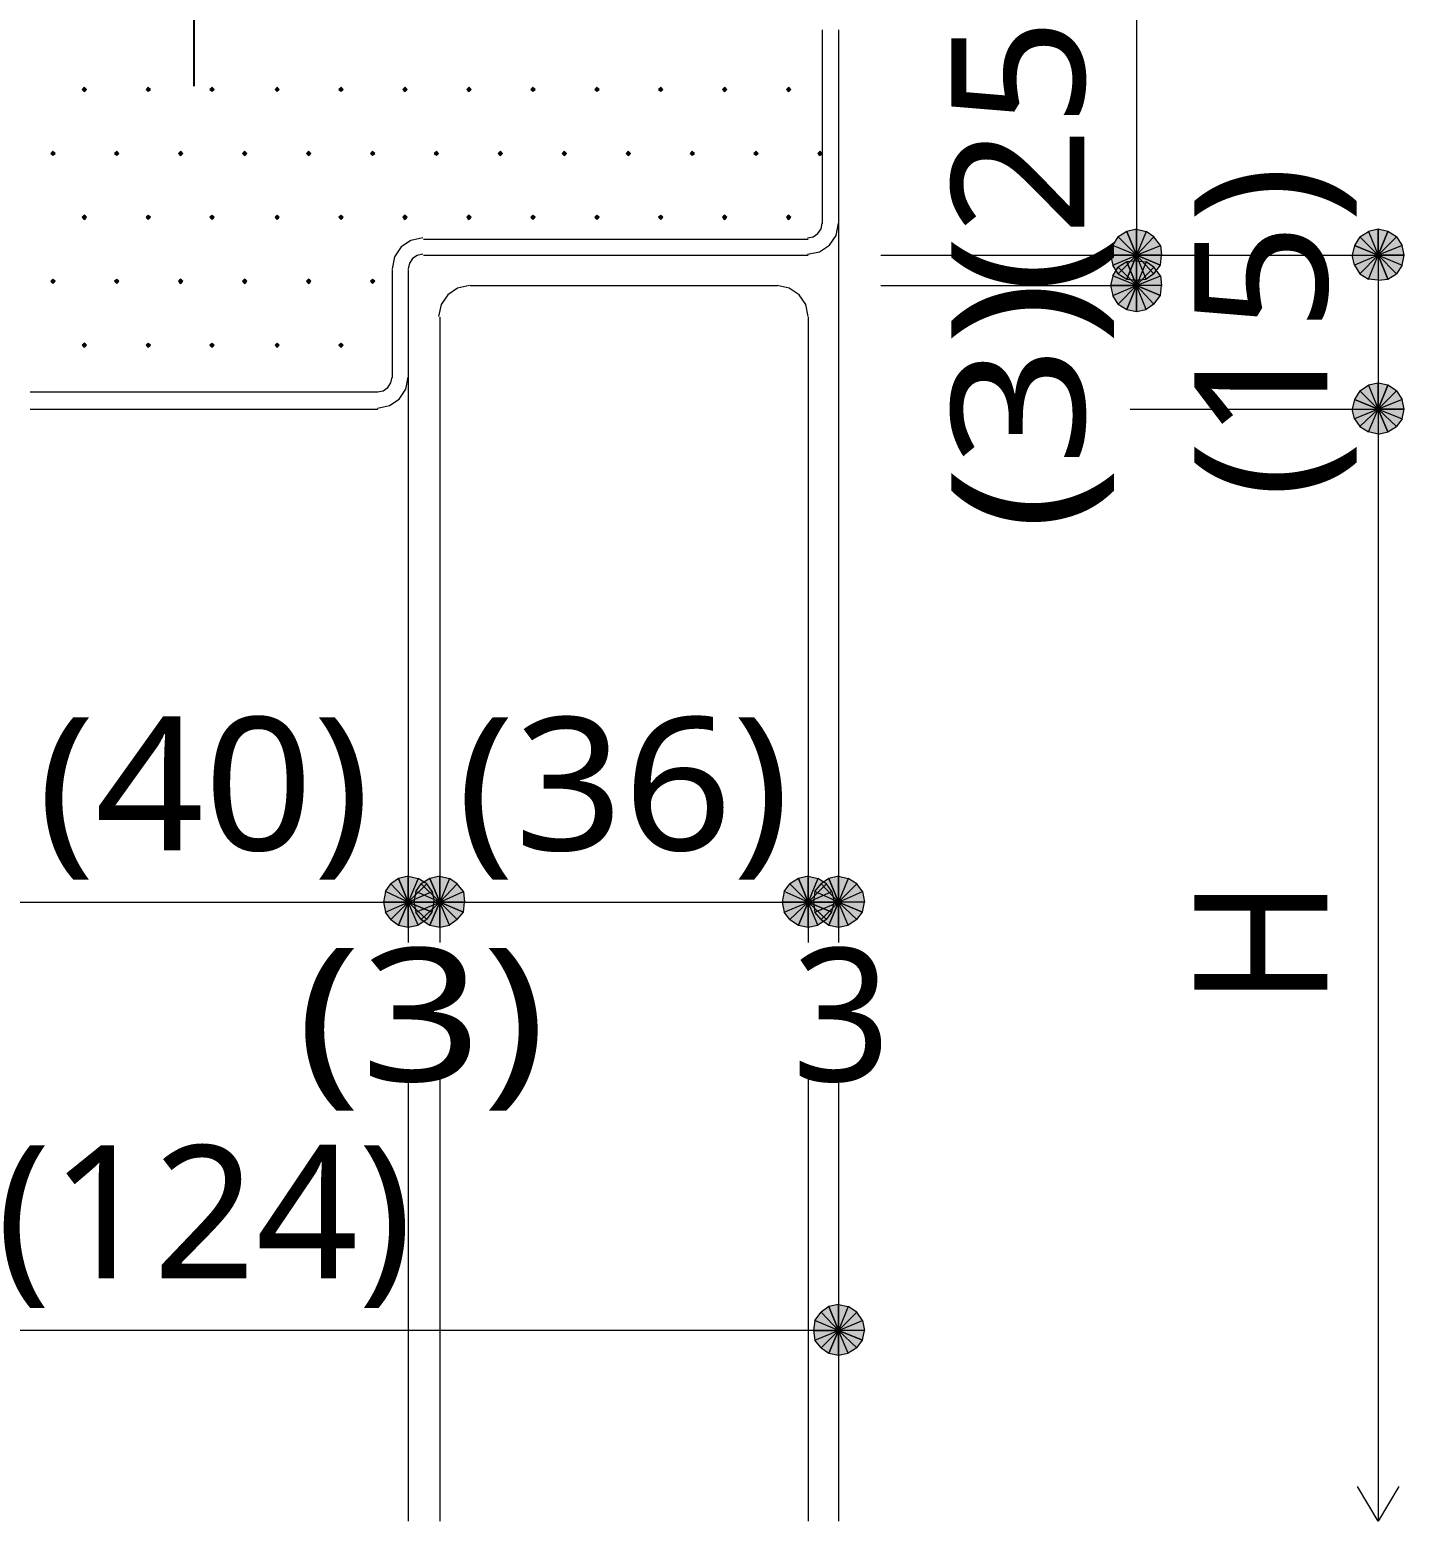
# Model space of a CAD drawing. Header units: millimetres. Extents: x 0 to 420, y 0 to 297.
# Drawn here: x 86.48 to 113.33, y 80.77 to 109.9 of the extents above; entities that cross this region are included whole.
import ezdxf
from ezdxf.enums import TextEntityAlignment as Align

# ---------------------------------------------------------------- set-up
doc = ezdxf.new("R2010")
doc.units = ezdxf.units.MM
doc.styles.add('kst32b', font='NotoSansJP-Variable.ttf')

msp = doc.modelspace()

# ---------------------------------------------------------------- hatches: boundary and pattern name
for points in [[(87.545, 108.775), (87.524, 108.754), (87.503, 108.733), (87.524, 108.712), (87.545, 108.691), (87.567, 108.712), (87.588, 108.733), (87.567, 108.754), (87.545, 108.775)], [(88.794, 108.775), (88.773, 108.754), (88.752, 108.733), (88.773, 108.712), (88.794, 108.691), (88.815, 108.712), (88.837, 108.733), (88.815, 108.754), (88.794, 108.775)], [(90.043, 108.775), (90.022, 108.754), (90.001, 108.733), (90.022, 108.712), (90.043, 108.691), (90.064, 108.712), (90.085, 108.733), (90.064, 108.754), (90.043, 108.775)], [(91.313, 108.775), (91.292, 108.754), (91.271, 108.733), (91.292, 108.712), (91.313, 108.691), (91.334, 108.712), (91.355, 108.733), (91.334, 108.754), (91.313, 108.775)], [(92.562, 108.775), (92.541, 108.754), (92.52, 108.733), (92.541, 108.712), (92.562, 108.691), (92.583, 108.712), (92.604, 108.733), (92.583, 108.754), (92.562, 108.775)], [(93.811, 108.775), (93.79, 108.754), (93.768, 108.733), (93.79, 108.712), (93.811, 108.691), (93.832, 108.712), (93.853, 108.733), (93.832, 108.754), (93.811, 108.775)], [(95.06, 108.775), (95.038, 108.754), (95.017, 108.733), (95.038, 108.712), (95.06, 108.691), (95.081, 108.712), (95.102, 108.733), (95.081, 108.754), (95.06, 108.775)], [(96.308, 108.775), (96.287, 108.754), (96.266, 108.733), (96.287, 108.712), (96.308, 108.691), (96.329, 108.712), (96.351, 108.733), (96.329, 108.754), (96.308, 108.775)], [(97.557, 108.775), (97.536, 108.754), (97.515, 108.733), (97.536, 108.712), (97.557, 108.691), (97.578, 108.712), (97.6, 108.733), (97.578, 108.754), (97.557, 108.775)], [(98.806, 108.775), (98.785, 108.754), (98.764, 108.733), (98.785, 108.712), (98.806, 108.691), (98.827, 108.712), (98.848, 108.733), (98.827, 108.754), (98.806, 108.775)], [(100.055, 108.775), (100.034, 108.754), (100.012, 108.733), (100.034, 108.712), (100.055, 108.691), (100.076, 108.712), (100.097, 108.733), (100.076, 108.754), (100.055, 108.775)], [(101.304, 108.775), (101.283, 108.754), (101.261, 108.733), (101.283, 108.712), (101.304, 108.691), (101.325, 108.712), (101.346, 108.733), (101.325, 108.754), (101.304, 108.775)], [(86.932, 107.527), (86.91, 107.505), (86.889, 107.484), (86.91, 107.463), (86.932, 107.442), (86.953, 107.463), (86.974, 107.484), (86.953, 107.505), (86.932, 107.527)], [(88.18, 107.527), (88.159, 107.505), (88.138, 107.484), (88.159, 107.463), (88.18, 107.442), (88.202, 107.463), (88.223, 107.484), (88.202, 107.505), (88.18, 107.527)], [(89.429, 107.527), (89.408, 107.505), (89.387, 107.484), (89.408, 107.463), (89.429, 107.442), (89.45, 107.463), (89.471, 107.484), (89.45, 107.505), (89.429, 107.527)], [(90.678, 107.527), (90.657, 107.505), (90.636, 107.484), (90.657, 107.463), (90.678, 107.442), (90.699, 107.463), (90.72, 107.484), (90.699, 107.505), (90.678, 107.527)], [(91.927, 107.527), (91.906, 107.505), (91.885, 107.484), (91.906, 107.463), (91.927, 107.442), (91.948, 107.463), (91.969, 107.484), (91.948, 107.505), (91.927, 107.527)], [(93.176, 107.527), (93.154, 107.505), (93.133, 107.484), (93.154, 107.463), (93.176, 107.442), (93.197, 107.463), (93.218, 107.484), (93.197, 107.505), (93.176, 107.527)], [(94.425, 107.527), (94.403, 107.505), (94.382, 107.484), (94.403, 107.463), (94.425, 107.442), (94.446, 107.463), (94.467, 107.484), (94.446, 107.505), (94.425, 107.527)], [(95.673, 107.527), (95.652, 107.505), (95.631, 107.484), (95.652, 107.463), (95.673, 107.442), (95.695, 107.463), (95.716, 107.484), (95.695, 107.505), (95.673, 107.527)], [(96.922, 107.527), (96.901, 107.505), (96.88, 107.484), (96.901, 107.463), (96.922, 107.442), (96.943, 107.463), (96.965, 107.484), (96.943, 107.505), (96.922, 107.527)], [(98.171, 107.527), (98.15, 107.505), (98.129, 107.484), (98.15, 107.463), (98.171, 107.442), (98.192, 107.463), (98.213, 107.484), (98.192, 107.505), (98.171, 107.527)], [(99.42, 107.527), (99.399, 107.505), (99.378, 107.484), (99.399, 107.463), (99.42, 107.442), (99.441, 107.463), (99.462, 107.484), (99.441, 107.505), (99.42, 107.527)], [(100.669, 107.527), (100.648, 107.505), (100.626, 107.484), (100.648, 107.463), (100.669, 107.442), (100.69, 107.463), (100.711, 107.484), (100.69, 107.505), (100.669, 107.527)], [(101.918, 107.527), (101.896, 107.505), (101.875, 107.484), (101.896, 107.463), (101.918, 107.442), (101.939, 107.463), (101.96, 107.484), (101.939, 107.505), (101.918, 107.527)], [(87.545, 106.278), (87.524, 106.257), (87.503, 106.236), (87.524, 106.214), (87.545, 106.193), (87.567, 106.214), (87.588, 106.236), (87.567, 106.257), (87.545, 106.278)], [(88.794, 106.278), (88.773, 106.257), (88.752, 106.236), (88.773, 106.214), (88.794, 106.193), (88.815, 106.214), (88.837, 106.236), (88.815, 106.257), (88.794, 106.278)], [(90.043, 106.278), (90.022, 106.257), (90.001, 106.236), (90.022, 106.214), (90.043, 106.193), (90.064, 106.214), (90.085, 106.236), (90.064, 106.257), (90.043, 106.278)], [(91.313, 106.278), (91.292, 106.257), (91.271, 106.236), (91.292, 106.214), (91.313, 106.193), (91.334, 106.214), (91.355, 106.236), (91.334, 106.257), (91.313, 106.278)], [(92.562, 106.278), (92.541, 106.257), (92.52, 106.236), (92.541, 106.214), (92.562, 106.193), (92.583, 106.214), (92.604, 106.236), (92.583, 106.257), (92.562, 106.278)], [(93.811, 106.278), (93.79, 106.257), (93.768, 106.236), (93.79, 106.214), (93.811, 106.193), (93.832, 106.214), (93.853, 106.236), (93.832, 106.257), (93.811, 106.278)], [(95.06, 106.278), (95.038, 106.257), (95.017, 106.236), (95.038, 106.214), (95.06, 106.193), (95.081, 106.214), (95.102, 106.236), (95.081, 106.257), (95.06, 106.278)], [(96.308, 106.278), (96.287, 106.257), (96.266, 106.236), (96.287, 106.214), (96.308, 106.193), (96.329, 106.214), (96.351, 106.236), (96.329, 106.257), (96.308, 106.278)], [(97.557, 106.278), (97.536, 106.257), (97.515, 106.236), (97.536, 106.214), (97.557, 106.193), (97.578, 106.214), (97.6, 106.236), (97.578, 106.257), (97.557, 106.278)], [(98.806, 106.278), (98.785, 106.257), (98.764, 106.236), (98.785, 106.214), (98.806, 106.193), (98.827, 106.214), (98.848, 106.236), (98.827, 106.257), (98.806, 106.278)], [(100.055, 106.278), (100.034, 106.257), (100.012, 106.236), (100.034, 106.214), (100.055, 106.193), (100.076, 106.214), (100.097, 106.236), (100.076, 106.257), (100.055, 106.278)], [(101.304, 106.278), (101.283, 106.257), (101.261, 106.236), (101.283, 106.214), (101.304, 106.193), (101.325, 106.214), (101.346, 106.236), (101.325, 106.257), (101.304, 106.278)], [(113.009, 105.96), (112.818, 106.003), (112.818, 105.495), (113.009, 105.96)], [(107.908, 105.029), (108.098, 105.008), (108.098, 105.495), (107.908, 105.029)], [(86.932, 105.029), (86.91, 105.008), (86.889, 104.987), (86.91, 104.966), (86.932, 104.944), (86.953, 104.966), (86.974, 104.987), (86.953, 105.008), (86.932, 105.029)], [(88.18, 105.029), (88.159, 105.008), (88.138, 104.987), (88.159, 104.966), (88.18, 104.944), (88.202, 104.966), (88.223, 104.987), (88.202, 105.008), (88.18, 105.029)], [(89.429, 105.029), (89.408, 105.008), (89.387, 104.987), (89.408, 104.966), (89.429, 104.944), (89.45, 104.966), (89.471, 104.987), (89.45, 105.008), (89.429, 105.029)], [(90.678, 105.029), (90.657, 105.008), (90.636, 104.987), (90.657, 104.966), (90.678, 104.944), (90.699, 104.966), (90.72, 104.987), (90.699, 105.008), (90.678, 105.029)], [(91.927, 105.029), (91.906, 105.008), (91.885, 104.987), (91.906, 104.966), (91.927, 104.944), (91.948, 104.966), (91.969, 104.987), (91.948, 105.008), (91.927, 105.029)], [(93.176, 105.029), (93.154, 105.008), (93.133, 104.987), (93.154, 104.966), (93.176, 104.944), (93.197, 104.966), (93.218, 104.987), (93.197, 105.008), (93.176, 105.029)], [(107.908, 104.436), (108.098, 104.394), (108.098, 104.902), (107.908, 104.436)], [(87.545, 103.78), (87.524, 103.759), (87.503, 103.738), (87.524, 103.717), (87.545, 103.696), (87.567, 103.717), (87.588, 103.738), (87.567, 103.759), (87.545, 103.78)], [(88.794, 103.78), (88.773, 103.759), (88.752, 103.738), (88.773, 103.717), (88.794, 103.696), (88.815, 103.717), (88.837, 103.738), (88.815, 103.759), (88.794, 103.78)], [(90.043, 103.78), (90.022, 103.759), (90.001, 103.738), (90.022, 103.717), (90.043, 103.696), (90.064, 103.717), (90.085, 103.738), (90.064, 103.759), (90.043, 103.78)], [(91.313, 103.78), (91.292, 103.759), (91.271, 103.738), (91.292, 103.717), (91.313, 103.696), (91.334, 103.717), (91.355, 103.738), (91.334, 103.759), (91.313, 103.78)], [(92.562, 103.78), (92.541, 103.759), (92.52, 103.738), (92.541, 103.717), (92.562, 103.696), (92.583, 103.717), (92.604, 103.738), (92.583, 103.759), (92.562, 103.78)], [(113.009, 102.955), (112.818, 102.997), (112.818, 102.489), (113.009, 102.955)], [(93.684, 92.414), (93.874, 92.371), (93.874, 92.858), (93.684, 92.414)], [(94.298, 92.414), (94.488, 92.371), (94.488, 92.858), (94.298, 92.414)], [(101.494, 92.414), (101.685, 92.371), (101.685, 92.858), (101.494, 92.414)], [(102.087, 92.414), (102.277, 92.371), (102.277, 92.858), (102.087, 92.414)], [(102.087, 84.053), (102.277, 84.011), (102.277, 84.497), (102.087, 84.053)]]:
    msp.add_hatch(color=7).paths.add_polyline_path(points)
h = msp.add_hatch(color=7)
h.paths.add_polyline_path([(107.908, 105.96), (107.738, 105.854), (108.098, 105.495), (107.908, 105.96)])
h.paths.add_polyline_path([(107.738, 105.854), (108.098, 105.495), (107.633, 105.685), (107.738, 105.854)])
h.paths.add_polyline_path([(108.098, 105.495), (107.633, 105.685), (107.59, 105.495), (108.098, 105.495)])
h = msp.add_hatch(color=7)
h.paths.add_polyline_path([(108.437, 105.854), (108.289, 105.96), (108.098, 105.495), (108.437, 105.854)])
h.paths.add_polyline_path([(108.289, 105.96), (108.098, 105.495), (108.098, 106.003), (108.289, 105.96)])
h.paths.add_polyline_path([(108.098, 105.495), (108.098, 106.003), (107.908, 105.96), (108.098, 105.495)])
h = msp.add_hatch(color=7)
h.paths.add_polyline_path([(108.564, 105.304), (108.585, 105.495), (108.098, 105.495), (108.564, 105.304)])
h.paths.add_polyline_path([(108.585, 105.495), (108.098, 105.495), (108.564, 105.685), (108.585, 105.495)])
h.paths.add_polyline_path([(108.098, 105.495), (108.564, 105.685), (108.437, 105.854), (108.098, 105.495)])
h = msp.add_hatch(color=7)
h.paths.add_polyline_path([(112.818, 106.003), (112.628, 105.96), (112.818, 105.495), (112.818, 106.003)])
h.paths.add_polyline_path([(112.628, 105.96), (112.818, 105.495), (112.459, 105.854), (112.628, 105.96)])
h.paths.add_polyline_path([(112.818, 105.495), (112.459, 105.854), (112.353, 105.685), (112.818, 105.495)])
h = msp.add_hatch(color=7)
h.paths.add_polyline_path([(113.326, 105.495), (113.284, 105.685), (112.818, 105.495), (113.326, 105.495)])
h.paths.add_polyline_path([(113.284, 105.685), (112.818, 105.495), (113.178, 105.854), (113.284, 105.685)])
h.paths.add_polyline_path([(112.818, 105.495), (113.178, 105.854), (113.009, 105.96), (112.818, 105.495)])
h = msp.add_hatch(color=7)
h.paths.add_polyline_path([(107.59, 105.495), (107.633, 105.304), (108.098, 105.495), (107.59, 105.495)])
h.paths.add_polyline_path([(107.633, 105.304), (108.098, 105.495), (107.738, 105.135), (107.633, 105.304)])
h.paths.add_polyline_path([(108.098, 105.495), (107.738, 105.135), (107.908, 105.029), (108.098, 105.495)])
h = msp.add_hatch(color=7)
h.paths.add_polyline_path([(108.098, 105.008), (108.289, 105.029), (108.098, 105.495), (108.098, 105.008)])
h.paths.add_polyline_path([(108.289, 105.029), (108.098, 105.495), (108.437, 105.135), (108.289, 105.029)])
h.paths.add_polyline_path([(108.098, 105.495), (108.437, 105.135), (108.564, 105.304), (108.098, 105.495)])
h = msp.add_hatch(color=7)
h.paths.add_polyline_path([(112.353, 105.685), (112.31, 105.495), (112.818, 105.495), (112.353, 105.685)])
h.paths.add_polyline_path([(112.31, 105.495), (112.818, 105.495), (112.353, 105.304), (112.31, 105.495)])
h.paths.add_polyline_path([(112.818, 105.495), (112.353, 105.304), (112.459, 105.135), (112.818, 105.495)])
h = msp.add_hatch(color=7)
h.paths.add_polyline_path([(112.459, 105.135), (112.628, 105.029), (112.818, 105.495), (112.459, 105.135)])
h.paths.add_polyline_path([(112.628, 105.029), (112.818, 105.495), (112.818, 105.008), (112.628, 105.029)])
h.paths.add_polyline_path([(112.818, 105.495), (112.818, 105.008), (113.009, 105.029), (112.818, 105.495)])
h = msp.add_hatch(color=7)
h.paths.add_polyline_path([(113.009, 105.029), (113.178, 105.135), (112.818, 105.495), (113.009, 105.029)])
h.paths.add_polyline_path([(113.178, 105.135), (112.818, 105.495), (113.284, 105.304), (113.178, 105.135)])
h.paths.add_polyline_path([(112.818, 105.495), (113.284, 105.304), (113.326, 105.495), (112.818, 105.495)])
h = msp.add_hatch(color=7)
h.paths.add_polyline_path([(107.908, 105.368), (107.738, 105.262), (108.098, 104.902), (107.908, 105.368)])
h.paths.add_polyline_path([(107.738, 105.262), (108.098, 104.902), (107.633, 105.093), (107.738, 105.262)])
h.paths.add_polyline_path([(108.098, 104.902), (107.633, 105.093), (107.59, 104.902), (108.098, 104.902)])
h = msp.add_hatch(color=7)
h.paths.add_polyline_path([(108.437, 105.262), (108.289, 105.368), (108.098, 104.902), (108.437, 105.262)])
h.paths.add_polyline_path([(108.289, 105.368), (108.098, 104.902), (108.098, 105.389), (108.289, 105.368)])
h.paths.add_polyline_path([(108.098, 104.902), (108.098, 105.389), (107.908, 105.368), (108.098, 104.902)])
h = msp.add_hatch(color=7)
h.paths.add_polyline_path([(108.564, 104.712), (108.585, 104.902), (108.098, 104.902), (108.564, 104.712)])
h.paths.add_polyline_path([(108.585, 104.902), (108.098, 104.902), (108.564, 105.093), (108.585, 104.902)])
h.paths.add_polyline_path([(108.098, 104.902), (108.564, 105.093), (108.437, 105.262), (108.098, 104.902)])
h = msp.add_hatch(color=7)
h.paths.add_polyline_path([(107.59, 104.902), (107.633, 104.712), (108.098, 104.902), (107.59, 104.902)])
h.paths.add_polyline_path([(107.633, 104.712), (108.098, 104.902), (107.738, 104.542), (107.633, 104.712)])
h.paths.add_polyline_path([(108.098, 104.902), (107.738, 104.542), (107.908, 104.436), (108.098, 104.902)])
h = msp.add_hatch(color=7)
h.paths.add_polyline_path([(108.098, 104.394), (108.289, 104.436), (108.098, 104.902), (108.098, 104.394)])
h.paths.add_polyline_path([(108.289, 104.436), (108.098, 104.902), (108.437, 104.542), (108.289, 104.436)])
h.paths.add_polyline_path([(108.098, 104.902), (108.437, 104.542), (108.564, 104.712), (108.098, 104.902)])
h = msp.add_hatch(color=7)
h.paths.add_polyline_path([(112.818, 102.997), (112.628, 102.955), (112.818, 102.489), (112.818, 102.997)])
h.paths.add_polyline_path([(112.628, 102.955), (112.818, 102.489), (112.459, 102.849), (112.628, 102.955)])
h.paths.add_polyline_path([(112.818, 102.489), (112.459, 102.849), (112.353, 102.679), (112.818, 102.489)])
h = msp.add_hatch(color=7)
h.paths.add_polyline_path([(113.326, 102.489), (113.284, 102.679), (112.818, 102.489), (113.326, 102.489)])
h.paths.add_polyline_path([(113.284, 102.679), (112.818, 102.489), (113.178, 102.849), (113.284, 102.679)])
h.paths.add_polyline_path([(112.818, 102.489), (113.178, 102.849), (113.009, 102.955), (112.818, 102.489)])
h = msp.add_hatch(color=7)
h.paths.add_polyline_path([(112.353, 102.679), (112.31, 102.489), (112.818, 102.489), (112.353, 102.679)])
h.paths.add_polyline_path([(112.31, 102.489), (112.818, 102.489), (112.353, 102.298), (112.31, 102.489)])
h.paths.add_polyline_path([(112.818, 102.489), (112.353, 102.298), (112.459, 102.15), (112.818, 102.489)])
h = msp.add_hatch(color=7)
h.paths.add_polyline_path([(112.459, 102.15), (112.628, 102.045), (112.818, 102.489), (112.459, 102.15)])
h.paths.add_polyline_path([(112.628, 102.045), (112.818, 102.489), (112.818, 102.002), (112.628, 102.045)])
h.paths.add_polyline_path([(112.818, 102.489), (112.818, 102.002), (113.009, 102.045), (112.818, 102.489)])
h = msp.add_hatch(color=7)
h.paths.add_polyline_path([(113.009, 102.045), (113.178, 102.15), (112.818, 102.489), (113.009, 102.045)])
h.paths.add_polyline_path([(113.178, 102.15), (112.818, 102.489), (113.284, 102.298), (113.178, 102.15)])
h.paths.add_polyline_path([(112.818, 102.489), (113.284, 102.298), (113.326, 102.489), (112.818, 102.489)])
h = msp.add_hatch(color=7)
h.paths.add_polyline_path([(93.684, 93.324), (93.536, 93.218), (93.874, 92.858), (93.684, 93.324)])
h.paths.add_polyline_path([(93.536, 93.218), (93.874, 92.858), (93.43, 93.07), (93.536, 93.218)])
h.paths.add_polyline_path([(93.874, 92.858), (93.43, 93.07), (93.387, 92.858), (93.874, 92.858)])
h = msp.add_hatch(color=7)
h.paths.add_polyline_path([(94.234, 93.218), (94.065, 93.324), (93.874, 92.858), (94.234, 93.218)])
h.paths.add_polyline_path([(94.065, 93.324), (93.874, 92.858), (93.874, 93.366), (94.065, 93.324)])
h.paths.add_polyline_path([(93.874, 92.858), (93.874, 93.366), (93.684, 93.324), (93.874, 92.858)])
h = msp.add_hatch(color=7)
h.paths.add_polyline_path([(94.34, 92.668), (94.382, 92.858), (93.874, 92.858), (94.34, 92.668)])
h.paths.add_polyline_path([(94.382, 92.858), (93.874, 92.858), (94.34, 93.07), (94.382, 92.858)])
h.paths.add_polyline_path([(93.874, 92.858), (94.34, 93.07), (94.234, 93.218), (93.874, 92.858)])
h = msp.add_hatch(color=7)
h.paths.add_polyline_path([(94.298, 93.324), (94.128, 93.218), (94.488, 92.858), (94.298, 93.324)])
h.paths.add_polyline_path([(94.128, 93.218), (94.488, 92.858), (94.022, 93.07), (94.128, 93.218)])
h.paths.add_polyline_path([(94.488, 92.858), (94.022, 93.07), (93.98, 92.858), (94.488, 92.858)])
h = msp.add_hatch(color=7)
h.paths.add_polyline_path([(94.827, 93.218), (94.679, 93.324), (94.488, 92.858), (94.827, 93.218)])
h.paths.add_polyline_path([(94.679, 93.324), (94.488, 92.858), (94.488, 93.366), (94.679, 93.324)])
h.paths.add_polyline_path([(94.488, 92.858), (94.488, 93.366), (94.298, 93.324), (94.488, 92.858)])
h = msp.add_hatch(color=7)
h.paths.add_polyline_path([(94.954, 92.668), (94.975, 92.858), (94.488, 92.858), (94.954, 92.668)])
h.paths.add_polyline_path([(94.975, 92.858), (94.488, 92.858), (94.954, 93.07), (94.975, 92.858)])
h.paths.add_polyline_path([(94.488, 92.858), (94.954, 93.07), (94.827, 93.218), (94.488, 92.858)])
h = msp.add_hatch(color=7)
h.paths.add_polyline_path([(101.494, 93.324), (101.325, 93.218), (101.685, 92.858), (101.494, 93.324)])
h.paths.add_polyline_path([(101.325, 93.218), (101.685, 92.858), (101.219, 93.07), (101.325, 93.218)])
h.paths.add_polyline_path([(101.685, 92.858), (101.219, 93.07), (101.177, 92.858), (101.685, 92.858)])
h = msp.add_hatch(color=7)
h.paths.add_polyline_path([(102.045, 93.218), (101.875, 93.324), (101.685, 92.858), (102.045, 93.218)])
h.paths.add_polyline_path([(101.875, 93.324), (101.685, 92.858), (101.685, 93.366), (101.875, 93.324)])
h.paths.add_polyline_path([(101.685, 92.858), (101.685, 93.366), (101.494, 93.324), (101.685, 92.858)])
h = msp.add_hatch(color=7)
h.paths.add_polyline_path([(102.15, 92.668), (102.193, 92.858), (101.685, 92.858), (102.15, 92.668)])
h.paths.add_polyline_path([(102.193, 92.858), (101.685, 92.858), (102.15, 93.07), (102.193, 92.858)])
h.paths.add_polyline_path([(101.685, 92.858), (102.15, 93.07), (102.045, 93.218), (101.685, 92.858)])
h = msp.add_hatch(color=7)
h.paths.add_polyline_path([(102.087, 93.324), (101.939, 93.218), (102.277, 92.858), (102.087, 93.324)])
h.paths.add_polyline_path([(101.939, 93.218), (102.277, 92.858), (101.812, 93.07), (101.939, 93.218)])
h.paths.add_polyline_path([(102.277, 92.858), (101.812, 93.07), (101.791, 92.858), (102.277, 92.858)])
h = msp.add_hatch(color=7)
h.paths.add_polyline_path([(102.637, 93.218), (102.468, 93.324), (102.277, 92.858), (102.637, 93.218)])
h.paths.add_polyline_path([(102.468, 93.324), (102.277, 92.858), (102.277, 93.366), (102.468, 93.324)])
h.paths.add_polyline_path([(102.277, 92.858), (102.277, 93.366), (102.087, 93.324), (102.277, 92.858)])
h = msp.add_hatch(color=7)
h.paths.add_polyline_path([(102.743, 92.668), (102.785, 92.858), (102.277, 92.858), (102.743, 92.668)])
h.paths.add_polyline_path([(102.785, 92.858), (102.277, 92.858), (102.743, 93.07), (102.785, 92.858)])
h.paths.add_polyline_path([(102.277, 92.858), (102.743, 93.07), (102.637, 93.218), (102.277, 92.858)])
h = msp.add_hatch(color=7)
h.paths.add_polyline_path([(93.387, 92.858), (93.43, 92.668), (93.874, 92.858), (93.387, 92.858)])
h.paths.add_polyline_path([(93.43, 92.668), (93.874, 92.858), (93.536, 92.52), (93.43, 92.668)])
h.paths.add_polyline_path([(93.874, 92.858), (93.536, 92.52), (93.684, 92.414), (93.874, 92.858)])
h = msp.add_hatch(color=7)
h.paths.add_polyline_path([(93.874, 92.371), (94.065, 92.414), (93.874, 92.858), (93.874, 92.371)])
h.paths.add_polyline_path([(94.065, 92.414), (93.874, 92.858), (94.234, 92.52), (94.065, 92.414)])
h.paths.add_polyline_path([(93.874, 92.858), (94.234, 92.52), (94.34, 92.668), (93.874, 92.858)])
h = msp.add_hatch(color=7)
h.paths.add_polyline_path([(93.98, 92.858), (94.022, 92.668), (94.488, 92.858), (93.98, 92.858)])
h.paths.add_polyline_path([(94.022, 92.668), (94.488, 92.858), (94.128, 92.52), (94.022, 92.668)])
h.paths.add_polyline_path([(94.488, 92.858), (94.128, 92.52), (94.298, 92.414), (94.488, 92.858)])
h = msp.add_hatch(color=7)
h.paths.add_polyline_path([(94.488, 92.371), (94.679, 92.414), (94.488, 92.858), (94.488, 92.371)])
h.paths.add_polyline_path([(94.679, 92.414), (94.488, 92.858), (94.827, 92.52), (94.679, 92.414)])
h.paths.add_polyline_path([(94.488, 92.858), (94.827, 92.52), (94.954, 92.668), (94.488, 92.858)])
h = msp.add_hatch(color=7)
h.paths.add_polyline_path([(101.177, 92.858), (101.219, 92.668), (101.685, 92.858), (101.177, 92.858)])
h.paths.add_polyline_path([(101.219, 92.668), (101.685, 92.858), (101.325, 92.52), (101.219, 92.668)])
h.paths.add_polyline_path([(101.685, 92.858), (101.325, 92.52), (101.494, 92.414), (101.685, 92.858)])
h = msp.add_hatch(color=7)
h.paths.add_polyline_path([(101.685, 92.371), (101.875, 92.414), (101.685, 92.858), (101.685, 92.371)])
h.paths.add_polyline_path([(101.875, 92.414), (101.685, 92.858), (102.045, 92.52), (101.875, 92.414)])
h.paths.add_polyline_path([(101.685, 92.858), (102.045, 92.52), (102.15, 92.668), (101.685, 92.858)])
h = msp.add_hatch(color=7)
h.paths.add_polyline_path([(101.791, 92.858), (101.812, 92.668), (102.277, 92.858), (101.791, 92.858)])
h.paths.add_polyline_path([(101.812, 92.668), (102.277, 92.858), (101.939, 92.52), (101.812, 92.668)])
h.paths.add_polyline_path([(102.277, 92.858), (101.939, 92.52), (102.087, 92.414), (102.277, 92.858)])
h = msp.add_hatch(color=7)
h.paths.add_polyline_path([(102.277, 92.371), (102.468, 92.414), (102.277, 92.858), (102.277, 92.371)])
h.paths.add_polyline_path([(102.468, 92.414), (102.277, 92.858), (102.637, 92.52), (102.468, 92.414)])
h.paths.add_polyline_path([(102.277, 92.858), (102.637, 92.52), (102.743, 92.668), (102.277, 92.858)])
h = msp.add_hatch(color=7)
h.paths.add_polyline_path([(102.087, 84.963), (101.939, 84.857), (102.277, 84.497), (102.087, 84.963)])
h.paths.add_polyline_path([(101.939, 84.857), (102.277, 84.497), (101.812, 84.688), (101.939, 84.857)])
h.paths.add_polyline_path([(102.277, 84.497), (101.812, 84.688), (101.791, 84.497), (102.277, 84.497)])
h = msp.add_hatch(color=7)
h.paths.add_polyline_path([(102.637, 84.857), (102.468, 84.963), (102.277, 84.497), (102.637, 84.857)])
h.paths.add_polyline_path([(102.468, 84.963), (102.277, 84.497), (102.277, 85.005), (102.468, 84.963)])
h.paths.add_polyline_path([(102.277, 84.497), (102.277, 85.005), (102.087, 84.963), (102.277, 84.497)])
h = msp.add_hatch(color=7)
h.paths.add_polyline_path([(102.743, 84.307), (102.785, 84.497), (102.277, 84.497), (102.743, 84.307)])
h.paths.add_polyline_path([(102.785, 84.497), (102.277, 84.497), (102.743, 84.688), (102.785, 84.497)])
h.paths.add_polyline_path([(102.277, 84.497), (102.743, 84.688), (102.637, 84.857), (102.277, 84.497)])
h = msp.add_hatch(color=7)
h.paths.add_polyline_path([(101.791, 84.497), (101.812, 84.307), (102.277, 84.497), (101.791, 84.497)])
h.paths.add_polyline_path([(101.812, 84.307), (102.277, 84.497), (101.939, 84.159), (101.812, 84.307)])
h.paths.add_polyline_path([(102.277, 84.497), (101.939, 84.159), (102.087, 84.053), (102.277, 84.497)])
h = msp.add_hatch(color=7)
h.paths.add_polyline_path([(102.277, 84.011), (102.468, 84.053), (102.277, 84.497), (102.277, 84.011)])
h.paths.add_polyline_path([(102.468, 84.053), (102.277, 84.497), (102.637, 84.159), (102.468, 84.053)])
h.paths.add_polyline_path([(102.277, 84.497), (102.637, 84.159), (102.743, 84.307), (102.277, 84.497)])

# ---------------------------------------------------------------- linework, layer by layer
at = {"lineweight": 13}
for points in [[(108.098, 115.506), (108.098, 110.49), (108.098, 105.495), (108.098, 104.902)], [(101.96, 109.897), (101.96, 106.109)], [(102.277, 109.897), (102.277, 106.109)], [(101.674, 105.516), (101.909, 105.563), (102.101, 105.693), (102.23, 105.884), (102.277, 106.119)], [(101.674, 105.833), (101.785, 105.856), (101.876, 105.917), (101.937, 106.008), (101.96, 106.119)], [(102.277, 106.109), (102.277, 92.075)], [(94.16, 105.833), (93.925, 105.786), (93.733, 105.657), (93.604, 105.465), (93.557, 105.23)], [(94.171, 105.812), (101.685, 105.812)], [(94.16, 105.516), (94.049, 105.493), (93.958, 105.432), (93.897, 105.341), (93.874, 105.23)], [(94.171, 105.495), (101.685, 105.495)], [(103.103, 105.495), (112.818, 105.495)], [(112.818, 105.495), (112.818, 102.489)], [(93.557, 105.22), (93.557, 103.103)], [(93.874, 105.22), (93.874, 103.103)], [(95.07, 104.902), (94.835, 104.855), (94.644, 104.725), (94.514, 104.534), (94.467, 104.299)], [(95.081, 104.902), (101.092, 104.902)], [(101.685, 104.299), (101.637, 104.534), (101.508, 104.725), (101.316, 104.855), (101.081, 104.902)], [(103.103, 104.902), (108.098, 104.902)], [(94.488, 104.288), (94.488, 92.075)], [(101.685, 104.288), (101.685, 92.075)], [(93.271, 102.51), (93.506, 102.558), (93.697, 102.687), (93.827, 102.879), (93.874, 103.113)], [(93.271, 102.828), (93.382, 102.85), (93.473, 102.911), (93.534, 103.002), (93.557, 103.113)], [(86.487, 102.828), (93.282, 102.828)], [(93.874, 103.103), (93.874, 92.075)], [(86.487, 102.489), (93.282, 102.489)], [(107.971, 102.489), (112.818, 102.489), (112.818, 80.772)], [(85.873, 92.858), (93.874, 92.858), (94.488, 92.858), (101.685, 92.858), (102.277, 92.858)], [(93.874, 89.471), (93.874, 85.111), (93.874, 80.772)], [(94.488, 89.471), (94.488, 85.111), (94.488, 80.772)], [(101.685, 89.471), (101.685, 80.772)], [(102.277, 89.471), (102.277, 80.772)], [(102.277, 84.497), (77.491, 84.497)], [(113.221, 81.449), (112.818, 80.772), (112.416, 81.449)]]:
    msp.add_lwpolyline(points, dxfattribs=at)
at = {"lineweight": 25}
msp.add_lwpolyline([(89.683, 111.527), (89.683, 108.797)], dxfattribs=at)
at = {"lineweight": 0}
for points in [[(87.545, 108.775), (87.524, 108.754), (87.503, 108.733), (87.524, 108.712), (87.545, 108.691), (87.567, 108.712), (87.588, 108.733), (87.567, 108.754)], [(88.794, 108.775), (88.773, 108.754), (88.752, 108.733), (88.773, 108.712), (88.794, 108.691), (88.815, 108.712), (88.837, 108.733), (88.815, 108.754)], [(90.043, 108.775), (90.022, 108.754), (90.001, 108.733), (90.022, 108.712), (90.043, 108.691), (90.064, 108.712), (90.085, 108.733), (90.064, 108.754)], [(91.313, 108.775), (91.292, 108.754), (91.271, 108.733), (91.292, 108.712), (91.313, 108.691), (91.334, 108.712), (91.355, 108.733), (91.334, 108.754)], [(92.562, 108.775), (92.541, 108.754), (92.52, 108.733), (92.541, 108.712), (92.562, 108.691), (92.583, 108.712), (92.604, 108.733), (92.583, 108.754)], [(93.811, 108.775), (93.79, 108.754), (93.768, 108.733), (93.79, 108.712), (93.811, 108.691), (93.832, 108.712), (93.853, 108.733), (93.832, 108.754)], [(95.06, 108.775), (95.038, 108.754), (95.017, 108.733), (95.038, 108.712), (95.06, 108.691), (95.081, 108.712), (95.102, 108.733), (95.081, 108.754)], [(96.308, 108.775), (96.287, 108.754), (96.266, 108.733), (96.287, 108.712), (96.308, 108.691), (96.329, 108.712), (96.351, 108.733), (96.329, 108.754)], [(97.557, 108.775), (97.536, 108.754), (97.515, 108.733), (97.536, 108.712), (97.557, 108.691), (97.578, 108.712), (97.6, 108.733), (97.578, 108.754)], [(98.806, 108.775), (98.785, 108.754), (98.764, 108.733), (98.785, 108.712), (98.806, 108.691), (98.827, 108.712), (98.848, 108.733), (98.827, 108.754)], [(100.055, 108.775), (100.034, 108.754), (100.012, 108.733), (100.034, 108.712), (100.055, 108.691), (100.076, 108.712), (100.097, 108.733), (100.076, 108.754)], [(101.304, 108.775), (101.283, 108.754), (101.261, 108.733), (101.283, 108.712), (101.304, 108.691), (101.325, 108.712), (101.346, 108.733), (101.325, 108.754)], [(86.932, 107.527), (86.91, 107.505), (86.889, 107.484), (86.91, 107.463), (86.932, 107.442), (86.953, 107.463), (86.974, 107.484), (86.953, 107.505)], [(88.18, 107.527), (88.159, 107.505), (88.138, 107.484), (88.159, 107.463), (88.18, 107.442), (88.202, 107.463), (88.223, 107.484), (88.202, 107.505)], [(89.429, 107.527), (89.408, 107.505), (89.387, 107.484), (89.408, 107.463), (89.429, 107.442), (89.45, 107.463), (89.471, 107.484), (89.45, 107.505)], [(90.678, 107.527), (90.657, 107.505), (90.636, 107.484), (90.657, 107.463), (90.678, 107.442), (90.699, 107.463), (90.72, 107.484), (90.699, 107.505)], [(91.927, 107.527), (91.906, 107.505), (91.885, 107.484), (91.906, 107.463), (91.927, 107.442), (91.948, 107.463), (91.969, 107.484), (91.948, 107.505)], [(93.176, 107.527), (93.154, 107.505), (93.133, 107.484), (93.154, 107.463), (93.176, 107.442), (93.197, 107.463), (93.218, 107.484), (93.197, 107.505)], [(94.425, 107.527), (94.403, 107.505), (94.382, 107.484), (94.403, 107.463), (94.425, 107.442), (94.446, 107.463), (94.467, 107.484), (94.446, 107.505)], [(95.673, 107.527), (95.652, 107.505), (95.631, 107.484), (95.652, 107.463), (95.673, 107.442), (95.695, 107.463), (95.716, 107.484), (95.695, 107.505)], [(96.922, 107.527), (96.901, 107.505), (96.88, 107.484), (96.901, 107.463), (96.922, 107.442), (96.943, 107.463), (96.965, 107.484), (96.943, 107.505)], [(98.171, 107.527), (98.15, 107.505), (98.129, 107.484), (98.15, 107.463), (98.171, 107.442), (98.192, 107.463), (98.213, 107.484), (98.192, 107.505)], [(99.42, 107.527), (99.399, 107.505), (99.378, 107.484), (99.399, 107.463), (99.42, 107.442), (99.441, 107.463), (99.462, 107.484), (99.441, 107.505)], [(100.669, 107.527), (100.648, 107.505), (100.626, 107.484), (100.648, 107.463), (100.669, 107.442), (100.69, 107.463), (100.711, 107.484), (100.69, 107.505)], [(101.918, 107.527), (101.896, 107.505), (101.875, 107.484), (101.896, 107.463), (101.918, 107.442), (101.939, 107.463), (101.96, 107.484), (101.939, 107.505)], [(87.545, 106.278), (87.524, 106.257), (87.503, 106.236), (87.524, 106.214), (87.545, 106.193), (87.567, 106.214), (87.588, 106.236), (87.567, 106.257)], [(88.794, 106.278), (88.773, 106.257), (88.752, 106.236), (88.773, 106.214), (88.794, 106.193), (88.815, 106.214), (88.837, 106.236), (88.815, 106.257)], [(90.043, 106.278), (90.022, 106.257), (90.001, 106.236), (90.022, 106.214), (90.043, 106.193), (90.064, 106.214), (90.085, 106.236), (90.064, 106.257)], [(91.313, 106.278), (91.292, 106.257), (91.271, 106.236), (91.292, 106.214), (91.313, 106.193), (91.334, 106.214), (91.355, 106.236), (91.334, 106.257)], [(92.562, 106.278), (92.541, 106.257), (92.52, 106.236), (92.541, 106.214), (92.562, 106.193), (92.583, 106.214), (92.604, 106.236), (92.583, 106.257)], [(93.811, 106.278), (93.79, 106.257), (93.768, 106.236), (93.79, 106.214), (93.811, 106.193), (93.832, 106.214), (93.853, 106.236), (93.832, 106.257)], [(95.06, 106.278), (95.038, 106.257), (95.017, 106.236), (95.038, 106.214), (95.06, 106.193), (95.081, 106.214), (95.102, 106.236), (95.081, 106.257)], [(96.308, 106.278), (96.287, 106.257), (96.266, 106.236), (96.287, 106.214), (96.308, 106.193), (96.329, 106.214), (96.351, 106.236), (96.329, 106.257)], [(97.557, 106.278), (97.536, 106.257), (97.515, 106.236), (97.536, 106.214), (97.557, 106.193), (97.578, 106.214), (97.6, 106.236), (97.578, 106.257)], [(98.806, 106.278), (98.785, 106.257), (98.764, 106.236), (98.785, 106.214), (98.806, 106.193), (98.827, 106.214), (98.848, 106.236), (98.827, 106.257)], [(100.055, 106.278), (100.034, 106.257), (100.012, 106.236), (100.034, 106.214), (100.055, 106.193), (100.076, 106.214), (100.097, 106.236), (100.076, 106.257)], [(101.304, 106.278), (101.283, 106.257), (101.261, 106.236), (101.283, 106.214), (101.304, 106.193), (101.325, 106.214), (101.346, 106.236), (101.325, 106.257)], [(107.738, 105.854), (108.098, 105.495), (107.633, 105.685)], [(107.908, 105.96), (107.738, 105.854), (108.098, 105.495)], [(108.098, 105.495), (108.098, 106.003), (107.908, 105.96)], [(108.289, 105.96), (108.098, 105.495), (108.098, 106.003)], [(108.437, 105.854), (108.289, 105.96), (108.098, 105.495)], [(108.098, 105.495), (108.564, 105.685), (108.437, 105.854)], [(112.818, 105.495), (112.459, 105.854), (112.353, 105.685)], [(112.628, 105.96), (112.818, 105.495), (112.459, 105.854)], [(112.818, 106.003), (112.628, 105.96), (112.818, 105.495)], [(113.009, 105.96), (112.818, 106.003), (112.818, 105.495)], [(112.818, 105.495), (113.178, 105.854), (113.009, 105.96)], [(113.284, 105.685), (112.818, 105.495), (113.178, 105.854)], [(108.098, 105.495), (107.633, 105.685), (107.59, 105.495)], [(107.59, 105.495), (107.633, 105.304), (108.098, 105.495)], [(107.633, 105.304), (108.098, 105.495), (107.738, 105.135)], [(108.098, 105.495), (107.738, 105.135), (107.908, 105.029)], [(107.908, 105.029), (108.098, 105.008), (108.098, 105.495)], [(108.585, 105.495), (108.098, 105.495), (108.564, 105.685)], [(108.098, 105.008), (108.289, 105.029), (108.098, 105.495)], [(108.289, 105.029), (108.098, 105.495), (108.437, 105.135)], [(108.098, 105.495), (108.437, 105.135), (108.564, 105.304)], [(108.564, 105.304), (108.585, 105.495), (108.098, 105.495)], [(112.353, 105.685), (112.31, 105.495), (112.818, 105.495)], [(112.31, 105.495), (112.818, 105.495), (112.353, 105.304)], [(112.818, 105.495), (112.353, 105.304), (112.459, 105.135)], [(112.459, 105.135), (112.628, 105.029), (112.818, 105.495)], [(112.628, 105.029), (112.818, 105.495), (112.818, 105.008)], [(113.326, 105.495), (113.284, 105.685), (112.818, 105.495)], [(112.818, 105.495), (112.818, 105.008), (113.009, 105.029)], [(113.009, 105.029), (113.178, 105.135), (112.818, 105.495)], [(113.178, 105.135), (112.818, 105.495), (113.284, 105.304)], [(112.818, 105.495), (113.284, 105.304), (113.326, 105.495)], [(107.738, 105.262), (108.098, 104.902), (107.633, 105.093)], [(107.908, 105.368), (107.738, 105.262), (108.098, 104.902)], [(108.098, 104.902), (108.098, 105.389), (107.908, 105.368)], [(108.289, 105.368), (108.098, 104.902), (108.098, 105.389)], [(108.437, 105.262), (108.289, 105.368), (108.098, 104.902)], [(108.098, 104.902), (108.564, 105.093), (108.437, 105.262)], [(86.932, 105.029), (86.91, 105.008), (86.889, 104.987), (86.91, 104.966), (86.932, 104.944), (86.953, 104.966), (86.974, 104.987), (86.953, 105.008)], [(88.18, 105.029), (88.159, 105.008), (88.138, 104.987), (88.159, 104.966), (88.18, 104.944), (88.202, 104.966), (88.223, 104.987), (88.202, 105.008)], [(89.429, 105.029), (89.408, 105.008), (89.387, 104.987), (89.408, 104.966), (89.429, 104.944), (89.45, 104.966), (89.471, 104.987), (89.45, 105.008)], [(90.678, 105.029), (90.657, 105.008), (90.636, 104.987), (90.657, 104.966), (90.678, 104.944), (90.699, 104.966), (90.72, 104.987), (90.699, 105.008)], [(91.927, 105.029), (91.906, 105.008), (91.885, 104.987), (91.906, 104.966), (91.927, 104.944), (91.948, 104.966), (91.969, 104.987), (91.948, 105.008)], [(93.176, 105.029), (93.154, 105.008), (93.133, 104.987), (93.154, 104.966), (93.176, 104.944), (93.197, 104.966), (93.218, 104.987), (93.197, 105.008)], [(108.098, 104.902), (107.633, 105.093), (107.59, 104.902)], [(107.59, 104.902), (107.633, 104.712), (108.098, 104.902)], [(107.633, 104.712), (108.098, 104.902), (107.738, 104.542)], [(108.098, 104.902), (107.738, 104.542), (107.908, 104.436)], [(107.908, 104.436), (108.098, 104.394), (108.098, 104.902)], [(108.585, 104.902), (108.098, 104.902), (108.564, 105.093)], [(108.098, 104.394), (108.289, 104.436), (108.098, 104.902)], [(108.289, 104.436), (108.098, 104.902), (108.437, 104.542)], [(108.098, 104.902), (108.437, 104.542), (108.564, 104.712)], [(108.564, 104.712), (108.585, 104.902), (108.098, 104.902)], [(87.545, 103.78), (87.524, 103.759), (87.503, 103.738), (87.524, 103.717), (87.545, 103.696), (87.567, 103.717), (87.588, 103.738), (87.567, 103.759)], [(88.794, 103.78), (88.773, 103.759), (88.752, 103.738), (88.773, 103.717), (88.794, 103.696), (88.815, 103.717), (88.837, 103.738), (88.815, 103.759)], [(90.043, 103.78), (90.022, 103.759), (90.001, 103.738), (90.022, 103.717), (90.043, 103.696), (90.064, 103.717), (90.085, 103.738), (90.064, 103.759)], [(91.313, 103.78), (91.292, 103.759), (91.271, 103.738), (91.292, 103.717), (91.313, 103.696), (91.334, 103.717), (91.355, 103.738), (91.334, 103.759)], [(92.562, 103.78), (92.541, 103.759), (92.52, 103.738), (92.541, 103.717), (92.562, 103.696), (92.583, 103.717), (92.604, 103.738), (92.583, 103.759)], [(112.818, 102.489), (112.459, 102.849), (112.353, 102.679)], [(112.628, 102.955), (112.818, 102.489), (112.459, 102.849)], [(112.818, 102.997), (112.628, 102.955), (112.818, 102.489)], [(113.009, 102.955), (112.818, 102.997), (112.818, 102.489)], [(112.818, 102.489), (113.178, 102.849), (113.009, 102.955)], [(113.284, 102.679), (112.818, 102.489), (113.178, 102.849)], [(112.353, 102.679), (112.31, 102.489), (112.818, 102.489)], [(113.326, 102.489), (113.284, 102.679), (112.818, 102.489)], [(112.31, 102.489), (112.818, 102.489), (112.353, 102.298)], [(112.818, 102.489), (112.353, 102.298), (112.459, 102.15)], [(112.459, 102.15), (112.628, 102.045), (112.818, 102.489)], [(112.628, 102.045), (112.818, 102.489), (112.818, 102.002)], [(112.818, 102.489), (112.818, 102.002), (113.009, 102.045)], [(113.009, 102.045), (113.178, 102.15), (112.818, 102.489)], [(113.178, 102.15), (112.818, 102.489), (113.284, 102.298)], [(112.818, 102.489), (113.284, 102.298), (113.326, 102.489)], [(93.536, 93.218), (93.874, 92.858), (93.43, 93.07)], [(93.684, 93.324), (93.536, 93.218), (93.874, 92.858)], [(93.874, 92.858), (93.874, 93.366), (93.684, 93.324)], [(94.065, 93.324), (93.874, 92.858), (93.874, 93.366)], [(94.234, 93.218), (94.065, 93.324), (93.874, 92.858)], [(93.874, 92.858), (94.34, 93.07), (94.234, 93.218)], [(94.128, 93.218), (94.488, 92.858), (94.022, 93.07)], [(94.298, 93.324), (94.128, 93.218), (94.488, 92.858)], [(94.488, 92.858), (94.488, 93.366), (94.298, 93.324)], [(94.679, 93.324), (94.488, 92.858), (94.488, 93.366)], [(94.827, 93.218), (94.679, 93.324), (94.488, 92.858)], [(94.488, 92.858), (94.954, 93.07), (94.827, 93.218)], [(101.325, 93.218), (101.685, 92.858), (101.219, 93.07)], [(101.494, 93.324), (101.325, 93.218), (101.685, 92.858)], [(101.685, 92.858), (101.685, 93.366), (101.494, 93.324)], [(101.875, 93.324), (101.685, 92.858), (101.685, 93.366)], [(102.045, 93.218), (101.875, 93.324), (101.685, 92.858)], [(101.685, 92.858), (102.15, 93.07), (102.045, 93.218)], [(101.939, 93.218), (102.277, 92.858), (101.812, 93.07)], [(102.087, 93.324), (101.939, 93.218), (102.277, 92.858)], [(102.277, 92.858), (102.277, 93.366), (102.087, 93.324)], [(102.468, 93.324), (102.277, 92.858), (102.277, 93.366)], [(102.637, 93.218), (102.468, 93.324), (102.277, 92.858)], [(102.277, 92.858), (102.743, 93.07), (102.637, 93.218)], [(93.874, 92.858), (93.43, 93.07), (93.387, 92.858)], [(94.382, 92.858), (93.874, 92.858), (94.34, 93.07)], [(94.488, 92.858), (94.022, 93.07), (93.98, 92.858)], [(94.975, 92.858), (94.488, 92.858), (94.954, 93.07)], [(101.685, 92.858), (101.219, 93.07), (101.177, 92.858)], [(102.193, 92.858), (101.685, 92.858), (102.15, 93.07)], [(102.277, 92.858), (101.812, 93.07), (101.791, 92.858)], [(102.785, 92.858), (102.277, 92.858), (102.743, 93.07)], [(93.387, 92.858), (93.43, 92.668), (93.874, 92.858)], [(93.43, 92.668), (93.874, 92.858), (93.536, 92.52)], [(93.874, 92.858), (93.536, 92.52), (93.684, 92.414)], [(93.684, 92.414), (93.874, 92.371), (93.874, 92.858)], [(93.874, 92.371), (94.065, 92.414), (93.874, 92.858)], [(94.065, 92.414), (93.874, 92.858), (94.234, 92.52)], [(93.874, 92.858), (94.234, 92.52), (94.34, 92.668)], [(94.34, 92.668), (94.382, 92.858), (93.874, 92.858)], [(93.98, 92.858), (94.022, 92.668), (94.488, 92.858)], [(94.022, 92.668), (94.488, 92.858), (94.128, 92.52)], [(94.488, 92.858), (94.128, 92.52), (94.298, 92.414)], [(94.298, 92.414), (94.488, 92.371), (94.488, 92.858)], [(94.488, 92.371), (94.679, 92.414), (94.488, 92.858)], [(94.679, 92.414), (94.488, 92.858), (94.827, 92.52)], [(94.488, 92.858), (94.827, 92.52), (94.954, 92.668)], [(94.954, 92.668), (94.975, 92.858), (94.488, 92.858)], [(101.177, 92.858), (101.219, 92.668), (101.685, 92.858)], [(101.219, 92.668), (101.685, 92.858), (101.325, 92.52)], [(101.685, 92.858), (101.325, 92.52), (101.494, 92.414)], [(101.494, 92.414), (101.685, 92.371), (101.685, 92.858)], [(101.685, 92.371), (101.875, 92.414), (101.685, 92.858)], [(101.875, 92.414), (101.685, 92.858), (102.045, 92.52)], [(101.685, 92.858), (102.045, 92.52), (102.15, 92.668)], [(102.15, 92.668), (102.193, 92.858), (101.685, 92.858)], [(101.791, 92.858), (101.812, 92.668), (102.277, 92.858)], [(101.812, 92.668), (102.277, 92.858), (101.939, 92.52)], [(102.277, 92.858), (101.939, 92.52), (102.087, 92.414)], [(102.087, 92.414), (102.277, 92.371), (102.277, 92.858)], [(102.277, 92.371), (102.468, 92.414), (102.277, 92.858)], [(102.468, 92.414), (102.277, 92.858), (102.637, 92.52)], [(102.277, 92.858), (102.637, 92.52), (102.743, 92.668)], [(102.743, 92.668), (102.785, 92.858), (102.277, 92.858)], [(101.939, 84.857), (102.277, 84.497), (101.812, 84.688)], [(102.087, 84.963), (101.939, 84.857), (102.277, 84.497)], [(102.277, 84.497), (102.277, 85.005), (102.087, 84.963)], [(102.468, 84.963), (102.277, 84.497), (102.277, 85.005)], [(102.637, 84.857), (102.468, 84.963), (102.277, 84.497)], [(102.277, 84.497), (102.743, 84.688), (102.637, 84.857)], [(102.277, 84.497), (101.812, 84.688), (101.791, 84.497)], [(101.791, 84.497), (101.812, 84.307), (102.277, 84.497)], [(101.812, 84.307), (102.277, 84.497), (101.939, 84.159)], [(102.277, 84.497), (101.939, 84.159), (102.087, 84.053)], [(102.087, 84.053), (102.277, 84.011), (102.277, 84.497)], [(102.785, 84.497), (102.277, 84.497), (102.743, 84.688)], [(102.277, 84.011), (102.468, 84.053), (102.277, 84.497)], [(102.468, 84.053), (102.277, 84.497), (102.637, 84.159)], [(102.277, 84.497), (102.637, 84.159), (102.743, 84.307)], [(102.743, 84.307), (102.785, 84.497), (102.277, 84.497)]]:
    msp.add_lwpolyline(points, close=True, dxfattribs=at)

# ---------------------------------------------------------------- texts
at = {"style": 'kst32b'}
for s, p, p2 in [('(25)', (107.082, 104.754), (107.082, 111.251)), ('(15)', (111.824, 100.753), (111.824, 107.251)), ('(3)', (107.082, 100.118), (107.082, 104.991)), ('(40)', (86.635, 93.874), (93.132, 93.874)), ('(36)', (94.827, 93.874), (101.324, 93.874)), ('(3)', (91.694, 89.366), (96.567, 89.366)), ('(124)', (85.831, 85.513), (93.952, 85.513))]:
    msp.add_text(s, height=2.5989, dxfattribs=at).set_placement(p, p2, align=Align.FIT)
msp.add_text('H', height=2.599, rotation=90, dxfattribs=at).set_placement((111.824, 90.826))
msp.add_text('3', height=2.599, dxfattribs=at).set_placement((101.367, 89.366))

doc.saveas('drawing.dxf')
